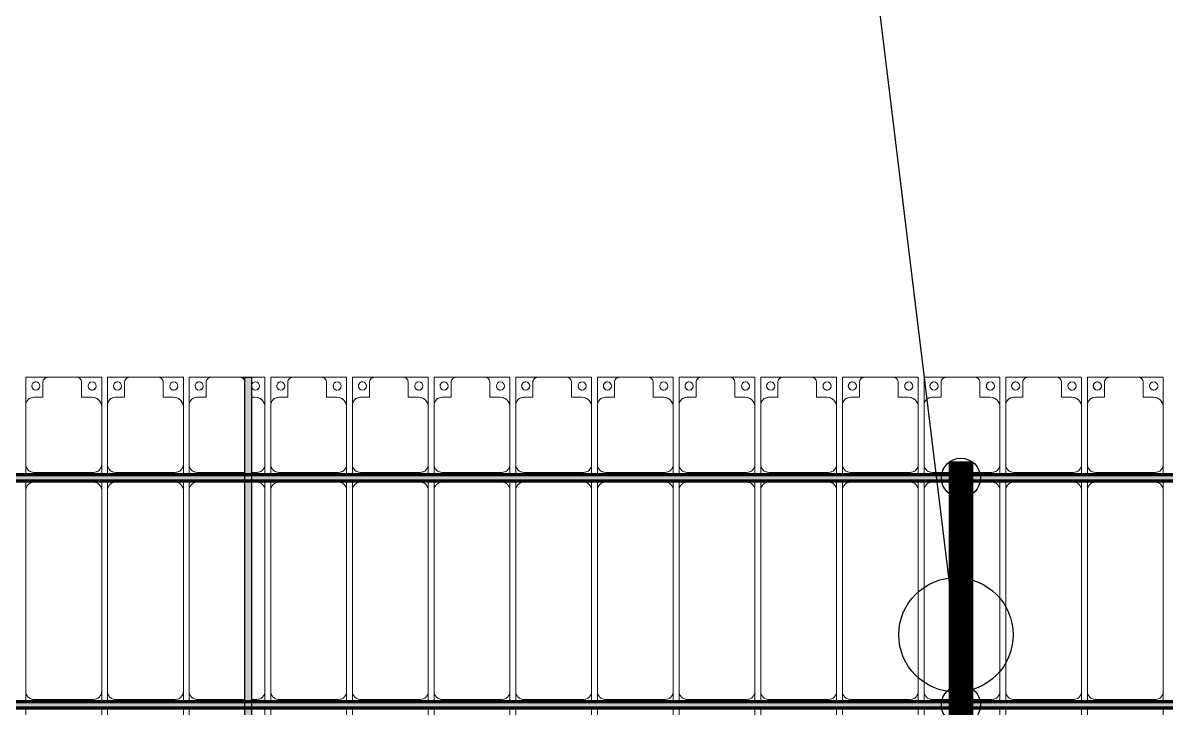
# Model space of a CAD drawing. Header units: millimetres. Extents: x -291190 to 146725, y 19759 to 185158.
# Drawn here: x -20923 to -13923, y 157191 to 161386 of the extents above; entities that cross this region are included whole.
import ezdxf

# ---------------------------------------------------------------- set-up
doc = ezdxf.new("R2010")
doc.units = ezdxf.units.MM
doc.layers.add('A-GENM', color=13, linetype='Continuous', lineweight=9)
doc.layers.add('S-BEAM', color=12, linetype='Continuous', lineweight=9)
for name, color, linetype in [('GC-BICH NEO', 6, 'Continuous'), ('GC-DAY NEO', 5, 'Continuous'), ('GC-HOP 40x60 GIA CUONG', 1, 'Continuous')]:
    doc.layers.add(name, color=color, linetype=linetype)

# ---------------------------------------------------------------- blocks, each defined once
blk = doc.blocks.new('Dải phao đi lại kèm đỡ invester - DẢI PHAO ĐI LẠI-60252-KHUNG KẾT CẤU BÈ PIN 4')
at = {"layer": 'A-GENM', "color": 7}
for p, q in [((78758.4, 713.3), (78758.4, 769.7)), ((78758.4, 713.3), (78758.4, 769.7)), ((79223.4, 769.7), (79223.4, 713.3)), ((79258.4, 713.3), (79258.4, 769.7)), ((79723.4, 769.7), (79723.4, 713.3)), ((79758.4, 713.3), (79758.4, 769.7)), ((80223.4, 769.7), (80223.4, 713.3)), ((80223.4, 769.7), (80223.4, 713.3)), ((80258.4, 713.3), (80258.4, 769.7)), ((80258.4, 713.3), (80258.4, 769.7)), ((80723.4, 769.7), (80723.4, 713.3)), ((80723.4, 769.7), (80723.4, 713.3)), ((80758.4, 713.3), (80758.4, 769.7)), ((80758.4, 713.3), (80758.4, 769.7)), ((81223.4, 769.7), (81223.4, 713.3)), ((81223.4, 769.7), (81223.4, 713.3)), ((81258.4, 713.3), (81258.4, 769.7)), ((81258.4, 713.3), (81258.4, 769.7)), ((81723.4, 769.7), (81723.4, 713.3)), ((81723.4, 769.7), (81723.4, 713.3)), ((81758.4, 713.3), (81758.4, 769.7)), ((81758.4, 713.3), (81758.4, 769.7)), ((82223.4, 769.7), (82223.4, 713.3)), ((82223.4, 769.7), (82223.4, 713.3)), ((82258.4, 713.3), (82258.4, 769.7)), ((82258.4, 713.3), (82258.4, 769.7)), ((82723.4, 769.7), (82723.4, 713.3)), ((82723.4, 769.7), (82723.4, 713.3)), ((82758.4, 713.3), (82758.4, 769.7)), ((82758.4, 713.3), (82758.4, 769.7)), ((83223.4, 769.7), (83223.4, 713.3)), ((83223.4, 769.7), (83223.4, 713.3)), ((83258.4, 713.3), (83258.4, 769.7)), ((83258.4, 713.3), (83258.4, 769.7)), ((83723.4, 769.7), (83723.4, 713.3)), ((83723.4, 769.7), (83723.4, 713.3)), ((83758.4, 713.3), (83758.4, 769.7)), ((83758.4, 713.3), (83758.4, 769.7)), ((84223.4, 769.7), (84223.4, 713.3)), ((84223.4, 769.7), (84223.4, 713.3)), ((84258.4, 713.3), (84258.4, 769.7)), ((84258.4, 713.3), (84258.4, 769.7)), ((84723.4, 769.7), (84723.4, 713.3)), ((84723.4, 769.7), (84723.4, 713.3)), ((84758.4, 713.3), (84758.4, 769.7)), ((84758.4, 713.3), (84758.4, 769.7)), ((85223.4, 769.7), (85223.4, 713.3)), ((85223.4, 769.7), (85223.4, 713.3)), ((85258.4, 713.3), (85258.4, 769.7)), ((85258.4, 713.3), (85258.4, 769.7)), ((85723.4, 769.7), (85723.4, 713.3)), ((85723.4, 769.7), (85723.4, 713.3)), ((78758.4, 610.3), (78758.4, 673.3)), ((78758.4, 610.3), (78758.4, 673.3)), ((79173.4, 660.3), (78808.4, 660.3)), ((79223.4, 673.3), (79223.4, 610.3)), ((79223.4, 673.3), (79223.4, 610.3)), ((79258.4, 610.3), (79258.4, 673.3)), ((79258.4, 610.3), (79258.4, 673.3)), ((79673.4, 660.3), (79308.4, 660.3)), ((79723.4, 673.3), (79723.4, 610.3)), ((79723.4, 673.3), (79723.4, 610.3)), ((79758.4, 610.3), (79758.4, 673.3)), ((79758.4, 610.3), (79758.4, 673.3)), ((80173.4, 660.3), (79808.4, 660.3)), ((80223.4, 673.3), (80223.4, 610.3)), ((80223.4, 673.3), (80223.4, 610.3)), ((80258.4, 610.3), (80258.4, 673.3)), ((80258.4, 610.3), (80258.4, 673.3)), ((80673.4, 660.3), (80308.4, 660.3)), ((80723.4, 673.3), (80723.4, 610.3)), ((80723.4, 673.3), (80723.4, 610.3)), ((80758.4, 610.3), (80758.4, 673.3)), ((80758.4, 610.3), (80758.4, 673.3)), ((81173.4, 660.3), (80808.4, 660.3)), ((81223.4, 673.3), (81223.4, 610.3)), ((81223.4, 673.3), (81223.4, 610.3)), ((81258.4, 610.3), (81258.4, 673.3)), ((81258.4, 610.3), (81258.4, 673.3)), ((81673.4, 660.3), (81308.4, 660.3)), ((81723.4, 673.3), (81723.4, 610.3)), ((81723.4, 673.3), (81723.4, 610.3)), ((81758.4, 610.3), (81758.4, 673.3)), ((81758.4, 610.3), (81758.4, 673.3)), ((82173.4, 660.3), (81808.4, 660.3)), ((82223.4, 673.3), (82223.4, 610.3)), ((82223.4, 673.3), (82223.4, 610.3)), ((82258.4, 610.3), (82258.4, 673.3)), ((82258.4, 610.3), (82258.4, 673.3)), ((82673.4, 660.3), (82308.4, 660.3)), ((82723.4, 673.3), (82723.4, 610.3)), ((82723.4, 673.3), (82723.4, 610.3)), ((82758.4, 610.3), (82758.4, 673.3)), ((82758.4, 610.3), (82758.4, 673.3)), ((83173.4, 660.3), (82808.4, 660.3)), ((83223.4, 673.3), (83223.4, 610.3)), ((83223.4, 673.3), (83223.4, 610.3)), ((83258.4, 610.3), (83258.4, 673.3)), ((83258.4, 610.3), (83258.4, 673.3)), ((83673.4, 660.3), (83308.4, 660.3)), ((83723.4, 673.3), (83723.4, 610.3)), ((83723.4, 673.3), (83723.4, 610.3)), ((83758.4, 610.3), (83758.4, 673.3)), ((83758.4, 610.3), (83758.4, 673.3)), ((84173.4, 660.3), (83808.4, 660.3)), ((84223.4, 673.3), (84223.4, 610.3)), ((84223.4, 673.3), (84223.4, 610.3)), ((84258.4, 610.3), (84258.4, 673.3)), ((84258.4, 610.3), (84258.4, 673.3)), ((84341.4, 660.3), (84308.4, 660.3)), ((84673.4, 660.3), (84381.4, 660.3)), ((84723.4, 673.3), (84723.4, 610.3)), ((84723.4, 673.3), (84723.4, 610.3)), ((84758.4, 610.3), (84758.4, 673.3)), ((84758.4, 610.3), (84758.4, 673.3)), ((85173.4, 660.3), (84808.4, 660.3)), ((85223.4, 673.3), (85223.4, 610.3)), ((85223.4, 673.3), (85223.4, 610.3)), ((85258.4, 610.3), (85258.4, 673.3)), ((85258.4, 610.3), (85258.4, 673.3)), ((85673.4, 660.3), (85308.4, 660.3)), ((85723.4, 673.3), (85723.4, 610.3)), ((85723.4, 673.3), (85723.4, 610.3)), ((78758.4, 610.3), (78758.4, -620.3)), ((79223.4, -620.3), (79223.4, 610.3)), ((79258.4, 610.3), (79258.4, -620.3)), ((79723.4, -620.3), (79723.4, 610.3)), ((79758.4, 610.3), (79758.4, -620.3)), ((80223.4, -620.3), (80223.4, 610.3)), ((80258.4, 610.3), (80258.4, -620.3)), ((80723.4, -620.3), (80723.4, 610.3)), ((80758.4, 610.3), (80758.4, -620.3)), ((81223.4, -620.3), (81223.4, 610.3)), ((81258.4, 610.3), (81258.4, -620.3)), ((81723.4, -620.3), (81723.4, 610.3)), ((81758.4, 610.3), (81758.4, -620.3)), ((82223.4, -620.3), (82223.4, 610.3)), ((82258.4, 610.3), (82258.4, -620.3)), ((82723.4, -620.3), (82723.4, 610.3)), ((82758.4, 610.3), (82758.4, -620.3)), ((83223.4, -620.3), (83223.4, 610.3)), ((83258.4, 610.3), (83258.4, -620.3)), ((83723.4, -620.3), (83723.4, 610.3)), ((83758.4, 610.3), (83758.4, -620.3)), ((84223.4, -620.3), (84223.4, 610.3)), ((84258.4, 610.3), (84258.4, -620.3)), ((84723.4, -620.3), (84723.4, 610.3)), ((84758.4, 610.3), (84758.4, -620.3)), ((85223.4, -620.3), (85223.4, 610.3)), ((85258.4, 610.3), (85258.4, -620.3)), ((85723.4, -620.3), (85723.4, 610.3)), ((78758.4, -676.7), (78758.4, -620.3)), ((78758.4, -676.7), (78758.4, -620.3)), ((79223.4, -620.3), (79223.4, -676.7)), ((79223.4, -620.3), (79223.4, -676.7)), ((79258.4, -676.7), (79258.4, -620.3)), ((79258.4, -676.7), (79258.4, -620.3)), ((79723.4, -620.3), (79723.4, -676.7)), ((79723.4, -620.3), (79723.4, -676.7)), ((79758.4, -676.7), (79758.4, -620.3)), ((79758.4, -676.7), (79758.4, -620.3)), ((80223.4, -620.3), (80223.4, -676.7)), ((80223.4, -620.3), (80223.4, -676.7)), ((80258.4, -676.7), (80258.4, -620.3)), ((80258.4, -676.7), (80258.4, -620.3)), ((80723.4, -620.3), (80723.4, -676.7)), ((80723.4, -620.3), (80723.4, -676.7)), ((80758.4, -676.7), (80758.4, -620.3)), ((80758.4, -676.7), (80758.4, -620.3)), ((81223.4, -620.3), (81223.4, -676.7)), ((81223.4, -620.3), (81223.4, -676.7)), ((81258.4, -676.7), (81258.4, -620.3)), ((81258.4, -676.7), (81258.4, -620.3)), ((81723.4, -620.3), (81723.4, -676.7)), ((81723.4, -620.3), (81723.4, -676.7)), ((81758.4, -676.7), (81758.4, -620.3)), ((81758.4, -676.7), (81758.4, -620.3)), ((82223.4, -620.3), (82223.4, -676.7)), ((82223.4, -620.3), (82223.4, -676.7)), ((82258.4, -676.7), (82258.4, -620.3)), ((82258.4, -676.7), (82258.4, -620.3)), ((82723.4, -620.3), (82723.4, -676.7)), ((82723.4, -620.3), (82723.4, -676.7)), ((82758.4, -676.7), (82758.4, -620.3)), ((82758.4, -676.7), (82758.4, -620.3)), ((83223.4, -620.3), (83223.4, -676.7)), ((83223.4, -620.3), (83223.4, -676.7)), ((83258.4, -676.7), (83258.4, -620.3)), ((83258.4, -676.7), (83258.4, -620.3)), ((83723.4, -620.3), (83723.4, -676.7)), ((83723.4, -620.3), (83723.4, -676.7)), ((83758.4, -676.7), (83758.4, -620.3)), ((83758.4, -676.7), (83758.4, -620.3)), ((84223.4, -620.3), (84223.4, -676.7)), ((84223.4, -620.3), (84223.4, -676.7)), ((84258.4, -676.7), (84258.4, -620.3)), ((84258.4, -676.7), (84258.4, -620.3)), ((84723.4, -620.3), (84723.4, -676.7)), ((84723.4, -620.3), (84723.4, -676.7)), ((84758.4, -676.7), (84758.4, -620.3)), ((84758.4, -676.7), (84758.4, -620.3)), ((85223.4, -620.3), (85223.4, -676.7)), ((85223.4, -620.3), (85223.4, -676.7)), ((85258.4, -676.7), (85258.4, -620.3)), ((85258.4, -676.7), (85258.4, -620.3)), ((85723.4, -620.3), (85723.4, -676.7)), ((85723.4, -620.3), (85723.4, -676.7)), ((78808.4, -670.3), (79173.4, -670.3)), ((79308.4, -670.3), (79673.4, -670.3)), ((79808.4, -670.3), (80173.4, -670.3)), ((80308.4, -670.3), (80673.4, -670.3)), ((80808.4, -670.3), (81173.4, -670.3)), ((81308.4, -670.3), (81673.4, -670.3)), ((81808.4, -670.3), (82173.4, -670.3)), ((82308.4, -670.3), (82673.4, -670.3)), ((82808.4, -670.3), (83173.4, -670.3)), ((83308.4, -670.3), (83673.4, -670.3)), ((83808.4, -670.3), (84173.4, -670.3)), ((84308.4, -670.3), (84341.4, -670.3)), ((84381.4, -670.3), (84673.4, -670.3)), ((84808.4, -670.3), (85173.4, -670.3)), ((85308.4, -670.3), (85673.4, -670.3)), ((78758.4, -779.7), (78758.4, -716.7)), ((78758.4, -779.7), (78758.4, -716.7)), ((79173.4, -729.7), (78808.4, -729.7)), ((79223.4, -716.7), (79223.4, -779.7)), ((79223.4, -716.7), (79223.4, -779.7)), ((79258.4, -779.7), (79258.4, -716.7)), ((79258.4, -779.7), (79258.4, -716.7)), ((79673.4, -729.7), (79308.4, -729.7)), ((79723.4, -716.7), (79723.4, -779.7)), ((79723.4, -716.7), (79723.4, -779.7)), ((79758.4, -779.7), (79758.4, -716.7)), ((79758.4, -779.7), (79758.4, -716.7)), ((80173.4, -729.7), (79808.4, -729.7)), ((80223.4, -716.7), (80223.4, -779.7)), ((80223.4, -716.7), (80223.4, -779.7)), ((80258.4, -779.7), (80258.4, -716.7)), ((80258.4, -779.7), (80258.4, -716.7)), ((80673.4, -729.7), (80308.4, -729.7)), ((80723.4, -716.7), (80723.4, -779.7)), ((80723.4, -716.7), (80723.4, -779.7)), ((80758.4, -779.7), (80758.4, -716.7)), ((80758.4, -779.7), (80758.4, -716.7)), ((81173.4, -729.7), (80808.4, -729.7)), ((81223.4, -716.7), (81223.4, -779.7)), ((81223.4, -716.7), (81223.4, -779.7)), ((81258.4, -779.7), (81258.4, -716.7)), ((81258.4, -779.7), (81258.4, -716.7)), ((81673.4, -729.7), (81308.4, -729.7)), ((81723.4, -716.7), (81723.4, -779.7)), ((81723.4, -716.7), (81723.4, -779.7)), ((81758.4, -779.7), (81758.4, -716.7)), ((81758.4, -779.7), (81758.4, -716.7)), ((82173.4, -729.7), (81808.4, -729.7)), ((82223.4, -716.7), (82223.4, -779.7)), ((82223.4, -716.7), (82223.4, -779.7)), ((82258.4, -779.7), (82258.4, -716.7)), ((82258.4, -779.7), (82258.4, -716.7)), ((82673.4, -729.7), (82308.4, -729.7)), ((82723.4, -716.7), (82723.4, -779.7)), ((82723.4, -716.7), (82723.4, -779.7)), ((82758.4, -779.7), (82758.4, -716.7)), ((82758.4, -779.7), (82758.4, -716.7)), ((83173.4, -729.7), (82808.4, -729.7)), ((83223.4, -716.7), (83223.4, -779.7)), ((83223.4, -716.7), (83223.4, -779.7)), ((83258.4, -779.7), (83258.4, -716.7)), ((83258.4, -779.7), (83258.4, -716.7)), ((83673.4, -729.7), (83308.4, -729.7)), ((83723.4, -716.7), (83723.4, -779.7)), ((83723.4, -716.7), (83723.4, -779.7)), ((83758.4, -779.7), (83758.4, -716.7)), ((83758.4, -779.7), (83758.4, -716.7)), ((84173.4, -729.7), (83808.4, -729.7)), ((84223.4, -716.7), (84223.4, -779.7)), ((84223.4, -716.7), (84223.4, -779.7)), ((84258.4, -779.7), (84258.4, -716.7)), ((84258.4, -779.7), (84258.4, -716.7)), ((84341.4, -729.7), (84308.4, -729.7)), ((84673.4, -729.7), (84381.4, -729.7)), ((84723.4, -716.7), (84723.4, -779.7)), ((84723.4, -716.7), (84723.4, -779.7)), ((84758.4, -779.7), (84758.4, -716.7)), ((84758.4, -779.7), (84758.4, -716.7)), ((85173.4, -729.7), (84808.4, -729.7)), ((85223.4, -716.7), (85223.4, -779.7)), ((85223.4, -716.7), (85223.4, -779.7)), ((85258.4, -779.7), (85258.4, -716.7)), ((85258.4, -779.7), (85258.4, -716.7)), ((85673.4, -729.7), (85308.4, -729.7)), ((85723.4, -716.7), (85723.4, -779.7)), ((85723.4, -716.7), (85723.4, -779.7)), ((78758.4, -779.7), (78758.4, -1129.7)), ((79223.4, -1139.7), (79223.4, -779.7)), ((79258.4, -779.7), (79258.4, -1129.7)), ((79723.4, -1139.7), (79723.4, -779.7)), ((79758.4, -779.7), (79758.4, -1129.7)), ((80223.4, -1139.7), (80223.4, -779.7)), ((80258.4, -779.7), (80258.4, -1129.7)), ((80723.4, -1139.7), (80723.4, -779.7)), ((80758.4, -779.7), (80758.4, -1129.7)), ((81223.4, -1139.7), (81223.4, -779.7)), ((81258.4, -779.7), (81258.4, -1129.7)), ((81723.4, -1139.7), (81723.4, -779.7)), ((81758.4, -779.7), (81758.4, -1129.7)), ((82223.4, -1139.7), (82223.4, -779.7)), ((82258.4, -779.7), (82258.4, -1129.7)), ((82723.4, -1139.7), (82723.4, -779.7)), ((82758.4, -779.7), (82758.4, -1129.7)), ((83223.4, -1139.7), (83223.4, -779.7)), ((83258.4, -779.7), (83258.4, -1129.7)), ((83723.4, -1139.7), (83723.4, -779.7)), ((83758.4, -779.7), (83758.4, -1129.7)), ((84223.4, -1139.7), (84223.4, -779.7)), ((84258.4, -779.7), (84258.4, -1129.7)), ((84723.4, -1139.7), (84723.4, -779.7)), ((84758.4, -779.7), (84758.4, -1129.7)), ((85223.4, -1139.7), (85223.4, -779.7)), ((85258.4, -779.7), (85258.4, -1129.7)), ((85723.4, -1139.7), (85723.4, -779.7)), ((78758.4, -1312.2), (78758.4, -1129.7)), ((78758.4, -1129.7), (78758.4, -1312.2)), ((78818.4, -1189.7), (78881.8, -1189.7)), ((78881.8, -1189.7), (78881.8, -1282.2)), ((79118.2, -1282.2), (79118.2, -1189.7)), ((79118.2, -1189.7), (79173.4, -1189.7)), ((79223.4, -1139.7), (79223.4, -1312.2)), ((79223.4, -1312.2), (79223.4, -1139.7)), ((79258.4, -1312.2), (79258.4, -1129.7)), ((79258.4, -1129.7), (79258.4, -1312.2)), ((79318.4, -1189.7), (79381.8, -1189.7)), ((79381.8, -1189.7), (79381.8, -1282.2)), ((79618.2, -1282.2), (79618.2, -1189.7)), ((79618.2, -1189.7), (79673.4, -1189.7)), ((79723.4, -1139.7), (79723.4, -1312.2)), ((79723.4, -1312.2), (79723.4, -1139.7)), ((79758.4, -1312.2), (79758.4, -1129.7)), ((79758.4, -1129.7), (79758.4, -1312.2)), ((79818.4, -1189.7), (79881.8, -1189.7)), ((79881.8, -1189.7), (79881.8, -1282.2)), ((80118.2, -1282.2), (80118.2, -1189.7)), ((80118.2, -1189.7), (80173.4, -1189.7)), ((80223.4, -1139.7), (80223.4, -1312.2)), ((80223.4, -1312.2), (80223.4, -1139.7)), ((80258.4, -1312.2), (80258.4, -1129.7)), ((80258.4, -1129.7), (80258.4, -1312.2)), ((80318.4, -1189.7), (80381.8, -1189.7)), ((80381.8, -1189.7), (80381.8, -1282.2)), ((80618.2, -1282.2), (80618.2, -1189.7)), ((80618.2, -1189.7), (80673.4, -1189.7)), ((80723.4, -1139.7), (80723.4, -1312.2)), ((80723.4, -1312.2), (80723.4, -1139.7)), ((80758.4, -1312.2), (80758.4, -1129.7)), ((80758.4, -1129.7), (80758.4, -1312.2)), ((80818.4, -1189.7), (80881.8, -1189.7)), ((80881.8, -1189.7), (80881.8, -1282.2)), ((81118.2, -1282.2), (81118.2, -1189.7)), ((81118.2, -1189.7), (81173.4, -1189.7)), ((81223.4, -1139.7), (81223.4, -1312.2)), ((81223.4, -1312.2), (81223.4, -1139.7)), ((81258.4, -1312.2), (81258.4, -1129.7)), ((81258.4, -1129.7), (81258.4, -1312.2)), ((81318.4, -1189.7), (81381.8, -1189.7)), ((81381.8, -1189.7), (81381.8, -1282.2)), ((81618.2, -1282.2), (81618.2, -1189.7)), ((81618.2, -1189.7), (81673.4, -1189.7)), ((81723.4, -1139.7), (81723.4, -1312.2)), ((81723.4, -1312.2), (81723.4, -1139.7)), ((81758.4, -1312.2), (81758.4, -1129.7)), ((81758.4, -1129.7), (81758.4, -1312.2)), ((81818.4, -1189.7), (81881.8, -1189.7)), ((81881.8, -1189.7), (81881.8, -1282.2)), ((82118.2, -1282.2), (82118.2, -1189.7)), ((82118.2, -1189.7), (82173.4, -1189.7)), ((82223.4, -1139.7), (82223.4, -1312.2)), ((82223.4, -1312.2), (82223.4, -1139.7)), ((82258.4, -1312.2), (82258.4, -1129.7)), ((82258.4, -1129.7), (82258.4, -1312.2)), ((82318.4, -1189.7), (82381.8, -1189.7)), ((82381.8, -1189.7), (82381.8, -1282.2)), ((82618.2, -1282.2), (82618.2, -1189.7)), ((82618.2, -1189.7), (82673.4, -1189.7)), ((82723.4, -1139.7), (82723.4, -1312.2)), ((82723.4, -1312.2), (82723.4, -1139.7)), ((82758.4, -1312.2), (82758.4, -1129.7)), ((82758.4, -1129.7), (82758.4, -1312.2)), ((82818.4, -1189.7), (82881.8, -1189.7)), ((82881.8, -1189.7), (82881.8, -1282.2)), ((83118.2, -1282.2), (83118.2, -1189.7)), ((83118.2, -1189.7), (83173.4, -1189.7)), ((83223.4, -1139.7), (83223.4, -1312.2)), ((83223.4, -1312.2), (83223.4, -1139.7)), ((83258.4, -1312.2), (83258.4, -1129.7)), ((83258.4, -1129.7), (83258.4, -1312.2)), ((83318.4, -1189.7), (83381.8, -1189.7)), ((83381.8, -1189.7), (83381.8, -1282.2)), ((83618.2, -1282.2), (83618.2, -1189.7)), ((83618.2, -1189.7), (83673.4, -1189.7)), ((83723.4, -1139.7), (83723.4, -1312.2)), ((83723.4, -1312.2), (83723.4, -1139.7)), ((83758.4, -1312.2), (83758.4, -1129.7)), ((83758.4, -1129.7), (83758.4, -1312.2)), ((83818.4, -1189.7), (83881.8, -1189.7)), ((83881.8, -1189.7), (83881.8, -1282.2)), ((84118.2, -1282.2), (84118.2, -1189.7)), ((84118.2, -1189.7), (84173.4, -1189.7)), ((84223.4, -1139.7), (84223.4, -1312.2)), ((84223.4, -1312.2), (84223.4, -1139.7)), ((84258.4, -1312.2), (84258.4, -1129.7)), ((84258.4, -1129.7), (84258.4, -1312.2)), ((84318.4, -1189.7), (84341.4, -1189.7)), ((84381.8, -1189.7), (84381.8, -1282.2)), ((84618.2, -1282.2), (84618.2, -1189.7)), ((84618.2, -1189.7), (84673.4, -1189.7)), ((84723.4, -1139.7), (84723.4, -1312.2)), ((84723.4, -1312.2), (84723.4, -1139.7)), ((84758.4, -1312.2), (84758.4, -1129.7)), ((84758.4, -1129.7), (84758.4, -1312.2)), ((84818.4, -1189.7), (84881.8, -1189.7)), ((84881.8, -1189.7), (84881.8, -1282.2)), ((85118.2, -1282.2), (85118.2, -1189.7)), ((85118.2, -1189.7), (85173.4, -1189.7)), ((85223.4, -1139.7), (85223.4, -1312.2)), ((85223.4, -1312.2), (85223.4, -1139.7)), ((85258.4, -1312.2), (85258.4, -1129.7)), ((85258.4, -1129.7), (85258.4, -1312.2)), ((85318.4, -1189.7), (85381.8, -1189.7)), ((85381.8, -1189.7), (85381.8, -1282.2)), ((85618.2, -1282.2), (85618.2, -1189.7)), ((85618.2, -1189.7), (85673.4, -1189.7)), ((85723.4, -1139.7), (85723.4, -1312.2)), ((85723.4, -1312.2), (85723.4, -1139.7)), ((78911.8, -1312.2), (78758.4, -1312.2)), ((78758.4, -1312.2), (78911.8, -1312.2)), ((78911.8, -1312.2), (79088.2, -1312.2)), ((79223.4, -1312.2), (79088.2, -1312.2)), ((79088.2, -1312.2), (79223.4, -1312.2)), ((79411.8, -1312.2), (79258.4, -1312.2)), ((79258.4, -1312.2), (79411.8, -1312.2)), ((79411.8, -1312.2), (79588.2, -1312.2)), ((79723.4, -1312.2), (79588.2, -1312.2)), ((79588.2, -1312.2), (79723.4, -1312.2)), ((79911.8, -1312.2), (79758.4, -1312.2)), ((79758.4, -1312.2), (79911.8, -1312.2)), ((79911.8, -1312.2), (80088.2, -1312.2)), ((80223.4, -1312.2), (80088.2, -1312.2)), ((80088.2, -1312.2), (80223.4, -1312.2)), ((80411.8, -1312.2), (80258.4, -1312.2)), ((80258.4, -1312.2), (80411.8, -1312.2)), ((80411.8, -1312.2), (80588.2, -1312.2)), ((80723.4, -1312.2), (80588.2, -1312.2)), ((80588.2, -1312.2), (80723.4, -1312.2)), ((80911.8, -1312.2), (80758.4, -1312.2)), ((80758.4, -1312.2), (80911.8, -1312.2)), ((80911.8, -1312.2), (81088.2, -1312.2)), ((81223.4, -1312.2), (81096, -1312.2)), ((81096, -1312.2), (81223.4, -1312.2)), ((81411.8, -1312.2), (81258.4, -1312.2)), ((81258.4, -1312.2), (81411.8, -1312.2)), ((81411.8, -1312.2), (81588.2, -1312.2)), ((81723.4, -1312.2), (81588.2, -1312.2)), ((81588.2, -1312.2), (81723.4, -1312.2)), ((81911.8, -1312.2), (81758.4, -1312.2)), ((81758.4, -1312.2), (81911.8, -1312.2)), ((81911.8, -1312.2), (82088.2, -1312.2)), ((82223.4, -1312.2), (82088.2, -1312.2)), ((82088.2, -1312.2), (82223.4, -1312.2)), ((82411.8, -1312.2), (82258.4, -1312.2)), ((82258.4, -1312.2), (82411.8, -1312.2)), ((82411.8, -1312.2), (82588.2, -1312.2)), ((82723.4, -1312.2), (82588.2, -1312.2)), ((82588.2, -1312.2), (82723.4, -1312.2)), ((82911.8, -1312.2), (82758.4, -1312.2)), ((82758.4, -1312.2), (82911.8, -1312.2)), ((82911.8, -1312.2), (83088.2, -1312.2)), ((83223.4, -1312.2), (83088.2, -1312.2)), ((83088.2, -1312.2), (83223.4, -1312.2)), ((83411.8, -1312.2), (83258.4, -1312.2)), ((83258.4, -1312.2), (83411.8, -1312.2)), ((83411.8, -1312.2), (83588.2, -1312.2)), ((83723.4, -1312.2), (83588.2, -1312.2)), ((83588.2, -1312.2), (83723.4, -1312.2)), ((83911.8, -1312.2), (83758.4, -1312.2)), ((83758.4, -1312.2), (83911.8, -1312.2)), ((83911.8, -1312.2), (84088.2, -1312.2)), ((84223.4, -1312.2), (84088.2, -1312.2)), ((84088.2, -1312.2), (84223.4, -1312.2)), ((84341.4, -1312.2), (84258.4, -1312.2)), ((84258.4, -1312.2), (84341.4, -1312.2)), ((84411.8, -1312.2), (84381.4, -1312.2)), ((84381.4, -1312.2), (84411.8, -1312.2)), ((84411.8, -1312.2), (84588.2, -1312.2)), ((84723.4, -1312.2), (84588.2, -1312.2)), ((84588.2, -1312.2), (84723.4, -1312.2)), ((84911.8, -1312.2), (84758.4, -1312.2)), ((84758.4, -1312.2), (84911.8, -1312.2)), ((84911.8, -1312.2), (85088.2, -1312.2)), ((85223.4, -1312.2), (85088.2, -1312.2)), ((85088.2, -1312.2), (85223.4, -1312.2)), ((85411.8, -1312.2), (85258.4, -1312.2)), ((85258.4, -1312.2), (85411.8, -1312.2)), ((85411.8, -1312.2), (85588.2, -1312.2)), ((85723.4, -1312.2), (85588.2, -1312.2)), ((85588.2, -1312.2), (85723.4, -1312.2))]:
    blk.add_line(p, q, dxfattribs=at)
for centre, radius, start, end in [((78808.4, 610.3), 50, 90, 180), ((78808.4, 610.3), 50, 150, 180), ((78808.4, 610.3), 50, 105, 120), ((79173.4, 610.3), 50, 360, 90), ((79173.4, 610.3), 50, 60, 90), ((79173.4, 610.3), 50, 15, 30), ((79308.4, 610.3), 50, 90, 180), ((79308.4, 610.3), 50, 150, 180), ((79308.4, 610.3), 50, 105, 120), ((79673.4, 610.3), 50, 360, 90), ((79673.4, 610.3), 50, 60, 90), ((79673.4, 610.3), 50, 15, 30), ((79808.4, 610.3), 50, 90, 180), ((79808.4, 610.3), 50, 150, 180), ((79808.4, 610.3), 50, 105, 120), ((80173.4, 610.3), 50, 360, 90), ((80173.4, 610.3), 50, 75, 90), ((80173.4, 610.3), 50, 15, 30), ((80308.4, 610.3), 50, 90, 180), ((80308.4, 610.3), 50, 150, 180), ((80308.4, 610.3), 50, 105, 120), ((80673.4, 610.3), 50, 360, 90), ((80673.4, 610.3), 50, 60, 90), ((80673.4, 610.3), 50, 15, 30), ((80808.4, 610.3), 50, 90, 180), ((80808.4, 610.3), 50, 150, 180), ((80808.4, 610.3), 50, 105, 120), ((81173.4, 610.3), 50, 360, 90), ((81173.4, 610.3), 50, 60, 90), ((81173.4, 610.3), 50, 15, 30), ((81308.4, 610.3), 50, 90, 180), ((81308.4, 610.3), 50, 150, 180), ((81308.4, 610.3), 50, 105, 120), ((81673.4, 610.3), 50, 360, 90), ((81673.4, 610.3), 50, 60, 90), ((81673.4, 610.3), 50, 15, 30), ((81808.4, 610.3), 50, 90, 180), ((81808.4, 610.3), 50, 150, 180), ((81808.4, 610.3), 50, 105, 120), ((82173.4, 610.3), 50, 360, 90), ((82173.4, 610.3), 50, 60, 90), ((82173.4, 610.3), 50, 15, 30), ((82308.4, 610.3), 50, 90, 180), ((82308.4, 610.3), 50, 150, 180), ((82308.4, 610.3), 50, 105, 120), ((82673.4, 610.3), 50, 360, 90), ((82673.4, 610.3), 50, 60, 90), ((82673.4, 610.3), 50, 15, 30), ((82808.4, 610.3), 50, 90, 180), ((82808.4, 610.3), 50, 150, 180), ((82808.4, 610.3), 50, 105, 120), ((83173.4, 610.3), 50, 360, 90), ((83173.4, 610.3), 50, 60, 90), ((83173.4, 610.3), 50, 15, 30), ((83308.4, 610.3), 50, 90, 180), ((83308.4, 610.3), 50, 150, 180), ((83308.4, 610.3), 50, 105, 120), ((83673.4, 610.3), 50, 360, 90), ((83673.4, 610.3), 50, 60, 90), ((83673.4, 610.3), 50, 15, 30), ((83808.4, 610.3), 50, 90, 180), ((83808.4, 610.3), 50, 150, 180), ((83808.4, 610.3), 50, 105, 120), ((84173.4, 610.3), 50, 360, 90), ((84173.4, 610.3), 50, 60, 90), ((84173.4, 610.3), 50, 15, 30), ((84308.4, 610.3), 50, 90, 180), ((84308.4, 610.3), 50, 150, 180), ((84308.4, 610.3), 50, 105, 120), ((84673.4, 610.3), 50, 360, 90), ((84673.4, 610.3), 50, 60, 90), ((84673.4, 610.3), 50, 15, 30), ((84808.4, 610.3), 50, 90, 180), ((84808.4, 610.3), 50, 150, 180), ((84808.4, 610.3), 50, 105, 120), ((85173.4, 610.3), 50, 360, 90), ((85173.4, 610.3), 50, 60, 90), ((85173.4, 610.3), 50, 15, 30), ((85308.4, 610.3), 50, 90, 180), ((85308.4, 610.3), 50, 150, 180), ((85308.4, 610.3), 50, 105, 120), ((85673.4, 610.3), 50, 360, 90), ((85673.4, 610.3), 50, 60, 90), ((85673.4, 610.3), 50, 15, 30), ((78808.4, -620.3), 50, 180, 270), ((79173.4, -620.3), 50, 270, 0), ((79173.4, -620.3), 50, 330, 0), ((79308.4, -620.3), 50, 180, 270), ((79673.4, -620.3), 50, 270, 0), ((79673.4, -620.3), 50, 330, 0), ((79808.4, -620.3), 50, 180, 270), ((80173.4, -620.3), 50, 270, 0), ((80173.4, -620.3), 50, 330, 0), ((80308.4, -620.3), 50, 180, 270), ((80673.4, -620.3), 50, 270, 0), ((80673.4, -620.3), 50, 330, 0), ((80808.4, -620.3), 50, 180, 270), ((81173.4, -620.3), 50, 270, 0), ((81173.4, -620.3), 50, 330, 0), ((81308.4, -620.3), 50, 180, 270), ((81673.4, -620.3), 50, 270, 0), ((81673.4, -620.3), 50, 330, 0), ((81808.4, -620.3), 50, 180, 270), ((82173.4, -620.3), 50, 270, 0), ((82173.4, -620.3), 50, 330, 0), ((82308.4, -620.3), 50, 180, 270), ((82673.4, -620.3), 50, 270, 0), ((82673.4, -620.3), 50, 330, 0), ((82808.4, -620.3), 50, 180, 270), ((83173.4, -620.3), 50, 270, 0), ((83173.4, -620.3), 50, 330, 0), ((83308.4, -620.3), 50, 180, 270), ((83673.4, -620.3), 50, 270, 0), ((83673.4, -620.3), 50, 330, 0), ((83808.4, -620.3), 50, 180, 270), ((84173.4, -620.3), 50, 270, 0), ((84173.4, -620.3), 50, 330, 0), ((84308.4, -620.3), 50, 180, 270), ((84673.4, -620.3), 50, 270, 0), ((84673.4, -620.3), 50, 330, 0), ((84808.4, -620.3), 50, 180, 270), ((85173.4, -620.3), 50, 270, 0), ((85173.4, -620.3), 50, 330, 0), ((85308.4, -620.3), 50, 180, 270), ((85673.4, -620.3), 50, 270, 0), ((85673.4, -620.3), 50, 330, 0), ((78808.4, -620.3), 50, 195, 210), ((78808.4, -620.3), 50, 240, 270), ((79173.4, -620.3), 50, 270, 300), ((79308.4, -620.3), 50, 195, 210), ((79308.4, -620.3), 50, 240, 270), ((79673.4, -620.3), 50, 270, 300), ((79808.4, -620.3), 50, 195, 210), ((79808.4, -620.3), 50, 240, 270), ((80173.4, -620.3), 50, 270, 285), ((80308.4, -620.3), 50, 195, 210), ((80308.4, -620.3), 50, 240, 270), ((80673.4, -620.3), 50, 270, 300), ((80808.4, -620.3), 50, 195, 210), ((80808.4, -620.3), 50, 240, 270), ((81173.4, -620.3), 50, 270, 300), ((81308.4, -620.3), 50, 195, 210), ((81308.4, -620.3), 50, 240, 270), ((81673.4, -620.3), 50, 270, 300), ((81808.4, -620.3), 50, 195, 210), ((81808.4, -620.3), 50, 240, 270), ((82173.4, -620.3), 50, 270, 300), ((82308.4, -620.3), 50, 195, 210), ((82308.4, -620.3), 50, 240, 270), ((82673.4, -620.3), 50, 270, 300), ((82808.4, -620.3), 50, 195, 210), ((82808.4, -620.3), 50, 240, 270), ((83173.4, -620.3), 50, 270, 300), ((83308.4, -620.3), 50, 195, 210), ((83308.4, -620.3), 50, 240, 270), ((83673.4, -620.3), 50, 270, 300), ((83808.4, -620.3), 50, 195, 210), ((83808.4, -620.3), 50, 240, 270), ((84173.4, -620.3), 50, 270, 300), ((84308.4, -620.3), 50, 195, 210), ((84308.4, -620.3), 50, 240, 270), ((84673.4, -620.3), 50, 270, 300), ((84808.4, -620.3), 50, 195, 210), ((84808.4, -620.3), 50, 240, 270), ((85173.4, -620.3), 50, 270, 300), ((85308.4, -620.3), 50, 195, 210), ((85308.4, -620.3), 50, 240, 270), ((85673.4, -620.3), 50, 270, 300), ((78808.4, -779.7), 50, 90, 180), ((78808.4, -779.7), 50, 90, 165), ((79173.4, -779.7), 50, 360, 90), ((79173.4, -779.7), 50, 15, 90), ((79308.4, -779.7), 50, 90, 180), ((79308.4, -779.7), 50, 90, 165), ((79673.4, -779.7), 50, 360, 90), ((79673.4, -779.7), 50, 15, 90), ((79808.4, -779.7), 50, 90, 180), ((79808.4, -779.7), 50, 90, 165), ((80173.4, -779.7), 50, 360, 90), ((80173.4, -779.7), 50, 15, 90), ((80308.4, -779.7), 50, 90, 180), ((80308.4, -779.7), 50, 90, 165), ((80673.4, -779.7), 50, 360, 90), ((80673.4, -779.7), 50, 15, 90), ((80808.4, -779.7), 50, 90, 180), ((80808.4, -779.7), 50, 90, 165), ((81173.4, -779.7), 50, 360, 90), ((81173.4, -779.7), 50, 15, 90), ((81308.4, -779.7), 50, 90, 180), ((81308.4, -779.7), 50, 90, 165), ((81673.4, -779.7), 50, 360, 90), ((81673.4, -779.7), 50, 15, 90), ((81808.4, -779.7), 50, 90, 180), ((81808.4, -779.7), 50, 90, 165), ((82173.4, -779.7), 50, 360, 90), ((82173.4, -779.7), 50, 15, 90), ((82308.4, -779.7), 50, 90, 180), ((82308.4, -779.7), 50, 90, 165), ((82673.4, -779.7), 50, 360, 90), ((82673.4, -779.7), 50, 15, 90), ((82808.4, -779.7), 50, 90, 180), ((82808.4, -779.7), 50, 90, 165), ((83173.4, -779.7), 50, 360, 90), ((83173.4, -779.7), 50, 15, 90), ((83308.4, -779.7), 50, 90, 180), ((83308.4, -779.7), 50, 90, 165), ((83673.4, -779.7), 50, 360, 90), ((83673.4, -779.7), 50, 15, 90), ((83808.4, -779.7), 50, 90, 180), ((83808.4, -779.7), 50, 90, 165), ((84173.4, -779.7), 50, 360, 90), ((84173.4, -779.7), 50, 15, 90), ((84308.4, -779.7), 50, 90, 180), ((84308.4, -779.7), 50, 90, 165), ((84673.4, -779.7), 50, 360, 90), ((84673.4, -779.7), 50, 15, 90), ((84808.4, -779.7), 50, 90, 180), ((84808.4, -779.7), 50, 90, 165), ((85173.4, -779.7), 50, 360, 90), ((85173.4, -779.7), 50, 15, 90), ((85308.4, -779.7), 50, 90, 180), ((85308.4, -779.7), 50, 90, 165), ((85673.4, -779.7), 50, 360, 90), ((85673.4, -779.7), 50, 15, 90), ((78818.4, -1129.7), 60, 180, 270), ((78818.4, -1129.7), 60, 210, 270), ((79173.4, -1139.7), 50, 270, 360), ((79173.4, -1139.7), 50, 270, 345), ((79173.4, -1139.7), 50, 300, 315), ((79173.4, -1139.7), 50, 300, 315), ((79318.4, -1129.7), 60, 180, 270), ((79318.4, -1129.7), 60, 210, 270), ((79673.4, -1139.7), 50, 270, 360), ((79673.4, -1139.7), 50, 270, 345), ((79673.4, -1139.7), 50, 300, 315), ((79673.4, -1139.7), 50, 300, 315), ((79818.4, -1129.7), 60, 180, 270), ((79818.4, -1129.7), 60, 210, 270), ((80173.4, -1139.7), 50, 270, 360), ((80173.4, -1139.7), 50, 270, 345), ((80173.4, -1139.7), 50, 300, 315), ((80173.4, -1139.7), 50, 300, 315), ((80318.4, -1129.7), 60, 180, 270), ((80318.4, -1129.7), 60, 210, 270), ((80673.4, -1139.7), 50, 270, 360), ((80673.4, -1139.7), 50, 270, 345), ((80673.4, -1139.7), 50, 300, 315), ((80673.4, -1139.7), 50, 300, 315), ((80818.4, -1129.7), 60, 180, 270), ((80818.4, -1129.7), 60, 210, 270), ((81173.4, -1139.7), 50, 270, 360), ((81173.4, -1139.7), 50, 270, 345), ((81173.4, -1139.7), 50, 300, 315), ((81173.4, -1139.7), 50, 300, 315), ((81318.4, -1129.7), 60, 180, 270), ((81318.4, -1129.7), 60, 210, 270), ((81673.4, -1139.7), 50, 270, 360), ((81673.4, -1139.7), 50, 270, 345), ((81673.4, -1139.7), 50, 300, 315), ((81673.4, -1139.7), 50, 300, 315), ((81818.4, -1129.7), 60, 180, 270), ((81818.4, -1129.7), 60, 210, 270), ((82173.4, -1139.7), 50, 270, 360), ((82173.4, -1139.7), 50, 270, 345), ((82173.4, -1139.7), 50, 300, 315), ((82173.4, -1139.7), 50, 300, 315), ((82318.4, -1129.7), 60, 180, 270), ((82318.4, -1129.7), 60, 210, 270), ((82673.4, -1139.7), 50, 270, 360), ((82673.4, -1139.7), 50, 270, 345), ((82673.4, -1139.7), 50, 300, 315), ((82673.4, -1139.7), 50, 300, 315), ((82818.4, -1129.7), 60, 180, 270), ((82818.4, -1129.7), 60, 210, 270), ((83173.4, -1139.7), 50, 270, 360), ((83173.4, -1139.7), 50, 270, 345), ((83173.4, -1139.7), 50, 300, 315), ((83173.4, -1139.7), 50, 300, 315), ((83318.4, -1129.7), 60, 180, 270), ((83318.4, -1129.7), 60, 210, 270), ((83673.4, -1139.7), 50, 270, 360), ((83673.4, -1139.7), 50, 270, 345), ((83673.4, -1139.7), 50, 300, 315), ((83673.4, -1139.7), 50, 300, 315), ((83818.4, -1129.7), 60, 180, 270), ((83818.4, -1129.7), 60, 210, 270), ((84173.4, -1139.7), 50, 270, 360), ((84173.4, -1139.7), 50, 270, 345), ((84173.4, -1139.7), 50, 300, 315), ((84173.4, -1139.7), 50, 300, 315), ((84318.4, -1129.7), 60, 180, 270), ((84318.4, -1129.7), 60, 210, 270), ((84673.4, -1139.7), 50, 270, 360), ((84673.4, -1139.7), 50, 270, 345), ((84673.4, -1139.7), 50, 300, 315), ((84673.4, -1139.7), 50, 300, 315), ((84818.4, -1129.7), 60, 180, 270), ((84818.4, -1129.7), 60, 210, 270), ((85173.4, -1139.7), 50, 270, 360), ((85173.4, -1139.7), 50, 270, 345), ((85173.4, -1139.7), 50, 300, 315), ((85173.4, -1139.7), 50, 300, 315), ((85318.4, -1129.7), 60, 180, 270), ((85318.4, -1129.7), 60, 210, 270), ((85673.4, -1139.7), 50, 270, 360), ((85673.4, -1139.7), 50, 270, 345), ((85673.4, -1139.7), 50, 300, 315), ((85673.4, -1139.7), 50, 300, 315), ((78816.8, -1258.6), 25, 90, 270), ((78816.8, -1258.6), 25, 180, 270), ((78816.8, -1258.6), 25, 90, 165), ((78816.8, -1258.6), 25, 270, 90), ((78816.8, -1258.6), 25, 75, 90), ((78816.8, -1258.6), 25, 270, 360), ((78816.8, -1258.6), 25, 15, 60), ((79161.8, -1258.6), 25, 90, 270), ((79161.8, -1258.6), 25, 180, 270), ((79161.8, -1258.6), 25, 90, 165), ((79161.8, -1258.6), 25, 270, 90), ((79161.8, -1258.6), 25, 15, 90), ((79161.8, -1258.6), 25, 270, 0), ((79316.8, -1258.6), 25, 90, 270), ((79316.8, -1258.6), 25, 180, 270), ((79316.8, -1258.6), 25, 90, 165), ((79316.8, -1258.6), 25, 270, 90), ((79316.8, -1258.6), 25, 75, 90), ((79316.8, -1258.6), 25, 270, 360), ((79316.8, -1258.6), 25, 15, 60), ((79661.8, -1258.6), 25, 90, 270), ((79661.8, -1258.6), 25, 180, 270), ((79661.8, -1258.6), 25, 90, 165), ((79661.8, -1258.6), 25, 270, 90), ((79661.8, -1258.6), 25, 15, 90), ((79661.8, -1258.6), 25, 270, 0), ((79816.8, -1258.6), 25, 90, 270), ((79816.8, -1258.6), 25, 180, 270), ((79816.8, -1258.6), 25, 90, 165), ((79816.8, -1258.6), 25, 270, 90), ((79816.8, -1258.6), 25, 75, 90), ((79816.8, -1258.6), 25, 270, 360), ((79816.8, -1258.6), 25, 15, 60), ((80161.8, -1258.6), 25, 90, 270), ((80161.8, -1258.6), 25, 180, 270), ((80161.8, -1258.6), 25, 90, 165), ((80161.8, -1258.6), 25, 270, 90), ((80161.8, -1258.6), 25, 15, 90), ((80161.8, -1258.6), 25, 270, 0), ((80316.8, -1258.6), 25, 90, 270), ((80316.8, -1258.6), 25, 180, 270), ((80316.8, -1258.6), 25, 90, 165), ((80316.8, -1258.6), 25, 270, 90), ((80316.8, -1258.6), 25, 75, 90), ((80316.8, -1258.6), 25, 270, 360), ((80316.8, -1258.6), 25, 15, 60), ((80661.8, -1258.6), 25, 90, 270), ((80661.8, -1258.6), 25, 180, 270), ((80661.8, -1258.6), 25, 90, 165), ((80661.8, -1258.6), 25, 270, 90), ((80661.8, -1258.6), 25, 15, 90), ((80661.8, -1258.6), 25, 270, 0), ((80816.8, -1258.6), 25, 90, 270), ((80816.8, -1258.6), 25, 180, 270), ((80816.8, -1258.6), 25, 90, 165), ((80816.8, -1258.6), 25, 270, 90), ((80816.8, -1258.6), 25, 75, 90), ((80816.8, -1258.6), 25, 270, 360), ((80816.8, -1258.6), 25, 15, 60), ((81161.8, -1258.6), 25, 90, 270), ((81161.8, -1258.6), 25, 180, 270), ((81161.8, -1258.6), 25, 90, 165), ((81161.8, -1258.6), 25, 270, 90), ((81161.8, -1258.6), 25, 15, 90), ((81161.8, -1258.6), 25, 270, 0), ((81316.8, -1258.6), 25, 90, 270), ((81316.8, -1258.6), 25, 180, 270), ((81316.8, -1258.6), 25, 90, 165), ((81316.8, -1258.6), 25, 270, 90), ((81316.8, -1258.6), 25, 75, 90), ((81316.8, -1258.6), 25, 270, 360), ((81316.8, -1258.6), 25, 15, 60), ((81661.8, -1258.6), 25, 90, 270), ((81661.8, -1258.6), 25, 180, 270), ((81661.8, -1258.6), 25, 90, 165), ((81661.8, -1258.6), 25, 270, 90), ((81661.8, -1258.6), 25, 15, 90), ((81661.8, -1258.6), 25, 270, 0), ((81816.8, -1258.6), 25, 90, 270), ((81816.8, -1258.6), 25, 180, 270), ((81816.8, -1258.6), 25, 90, 165), ((81816.8, -1258.6), 25, 270, 90), ((81816.8, -1258.6), 25, 75, 90), ((81816.8, -1258.6), 25, 270, 360), ((81816.8, -1258.6), 25, 15, 60), ((82161.8, -1258.6), 25, 90, 270), ((82161.8, -1258.6), 25, 180, 270), ((82161.8, -1258.6), 25, 90, 165), ((82161.8, -1258.6), 25, 270, 90), ((82161.8, -1258.6), 25, 15, 90), ((82161.8, -1258.6), 25, 270, 0), ((82316.8, -1258.6), 25, 90, 270), ((82316.8, -1258.6), 25, 180, 270), ((82316.8, -1258.6), 25, 90, 165), ((82316.8, -1258.6), 25, 270, 90), ((82316.8, -1258.6), 25, 75, 90), ((82316.8, -1258.6), 25, 270, 360), ((82316.8, -1258.6), 25, 15, 60), ((82661.8, -1258.6), 25, 90, 270), ((82661.8, -1258.6), 25, 180, 270), ((82661.8, -1258.6), 25, 90, 165), ((82661.8, -1258.6), 25, 270, 90), ((82661.8, -1258.6), 25, 15, 90), ((82661.8, -1258.6), 25, 270, 0), ((82816.8, -1258.6), 25, 90, 270), ((82816.8, -1258.6), 25, 180, 270), ((82816.8, -1258.6), 25, 90, 165), ((82816.8, -1258.6), 25, 270, 90), ((82816.8, -1258.6), 25, 75, 90), ((82816.8, -1258.6), 25, 270, 360), ((82816.8, -1258.6), 25, 15, 60), ((83161.8, -1258.6), 25, 90, 270), ((83161.8, -1258.6), 25, 180, 270), ((83161.8, -1258.6), 25, 90, 165), ((83161.8, -1258.6), 25, 270, 90), ((83161.8, -1258.6), 25, 15, 90), ((83161.8, -1258.6), 25, 270, 0), ((83316.8, -1258.6), 25, 90, 270), ((83316.8, -1258.6), 25, 180, 270), ((83316.8, -1258.6), 25, 90, 165), ((83316.8, -1258.6), 25, 270, 90), ((83316.8, -1258.6), 25, 75, 90), ((83316.8, -1258.6), 25, 270, 360), ((83316.8, -1258.6), 25, 15, 60), ((83661.8, -1258.6), 25, 90, 270), ((83661.8, -1258.6), 25, 180, 270), ((83661.8, -1258.6), 25, 90, 165), ((83661.8, -1258.6), 25, 270, 90), ((83661.8, -1258.6), 25, 15, 90), ((83661.8, -1258.6), 25, 270, 0), ((83816.8, -1258.6), 25, 90, 270), ((83816.8, -1258.6), 25, 180, 270), ((83816.8, -1258.6), 25, 90, 165), ((83816.8, -1258.6), 25, 270, 90), ((83816.8, -1258.6), 25, 75, 90), ((83816.8, -1258.6), 25, 270, 360), ((83816.8, -1258.6), 25, 15, 60), ((84161.8, -1258.6), 25, 90, 270), ((84161.8, -1258.6), 25, 180, 270), ((84161.8, -1258.6), 25, 90, 165), ((84161.8, -1258.6), 25, 270, 90), ((84161.8, -1258.6), 25, 15, 90), ((84161.8, -1258.6), 25, 270, 0), ((84316.8, -1258.6), 25, 90, 270), ((84316.8, -1258.6), 25, 180, 270), ((84316.8, -1258.6), 25, 90, 165), ((84316.8, -1258.6), 25, 15, 90), ((84316.8, -1258.6), 25, 75, 90), ((84316.8, -1258.6), 25, 15, 60), ((84661.8, -1258.6), 25, 90, 270), ((84661.8, -1258.6), 25, 180, 270), ((84661.8, -1258.6), 25, 90, 165), ((84661.8, -1258.6), 25, 270, 90), ((84661.8, -1258.6), 25, 15, 90), ((84661.8, -1258.6), 25, 270, 0), ((84816.8, -1258.6), 25, 90, 270), ((84816.8, -1258.6), 25, 180, 270), ((84816.8, -1258.6), 25, 90, 165), ((84816.8, -1258.6), 25, 270, 90), ((84816.8, -1258.6), 25, 75, 90), ((84816.8, -1258.6), 25, 270, 360), ((84816.8, -1258.6), 25, 15, 60), ((85161.8, -1258.6), 25, 90, 270), ((85161.8, -1258.6), 25, 180, 270), ((85161.8, -1258.6), 25, 90, 165), ((85161.8, -1258.6), 25, 270, 90), ((85161.8, -1258.6), 25, 15, 90), ((85161.8, -1258.6), 25, 270, 0), ((85316.8, -1258.6), 25, 90, 270), ((85316.8, -1258.6), 25, 180, 270), ((85316.8, -1258.6), 25, 90, 165), ((85316.8, -1258.6), 25, 270, 90), ((85316.8, -1258.6), 25, 75, 90), ((85316.8, -1258.6), 25, 270, 360), ((85316.8, -1258.6), 25, 15, 60), ((85661.8, -1258.6), 25, 90, 270), ((85661.8, -1258.6), 25, 180, 270), ((85661.8, -1258.6), 25, 90, 165), ((85661.8, -1258.6), 25, 270, 90), ((85661.8, -1258.6), 25, 15, 90), ((85661.8, -1258.6), 25, 270, 0), ((78911.8, -1282.2), 30, 180, 270), ((78911.8, -1282.2), 30, 195, 225), ((78911.8, -1282.2), 30, 195, 255), ((78911.8, -1282.2), 30, 195, 225), ((78911.8, -1282.2), 30, 240, 255), ((78911.8, -1282.2), 30, 240, 255), ((79088.2, -1282.2), 30, 270, 0), ((79088.2, -1282.2), 30, 285, 345), ((79088.2, -1282.2), 30, 285, 300), ((79088.2, -1282.2), 30, 285, 300), ((79088.2, -1282.2), 30, 330, 345), ((79088.2, -1282.2), 30, 330, 345), ((79411.8, -1282.2), 30, 180, 270), ((79411.8, -1282.2), 30, 195, 225), ((79411.8, -1282.2), 30, 195, 255), ((79411.8, -1282.2), 30, 195, 225), ((79411.8, -1282.2), 30, 240, 255), ((79411.8, -1282.2), 30, 240, 255), ((79588.2, -1282.2), 30, 270, 0), ((79588.2, -1282.2), 30, 285, 345), ((79588.2, -1282.2), 30, 285, 300), ((79588.2, -1282.2), 30, 285, 300), ((79588.2, -1282.2), 30, 330, 345), ((79588.2, -1282.2), 30, 330, 345), ((79911.8, -1282.2), 30, 180, 270), ((79911.8, -1282.2), 30, 195, 225), ((79911.8, -1282.2), 30, 195, 255), ((79911.8, -1282.2), 30, 195, 225), ((79911.8, -1282.2), 30, 240, 255), ((79911.8, -1282.2), 30, 240, 255), ((80088.2, -1282.2), 30, 270, 0), ((80088.2, -1282.2), 30, 285, 345), ((80088.2, -1282.2), 30, 285, 300), ((80088.2, -1282.2), 30, 285, 300), ((80088.2, -1282.2), 30, 330, 345), ((80088.2, -1282.2), 30, 330, 345), ((80411.8, -1282.2), 30, 180, 270), ((80411.8, -1282.2), 30, 195, 225), ((80411.8, -1282.2), 30, 195, 255), ((80411.8, -1282.2), 30, 195, 225), ((80411.8, -1282.2), 30, 240, 255), ((80411.8, -1282.2), 30, 240, 255), ((80588.2, -1282.2), 30, 270, 0), ((80588.2, -1282.2), 30, 285, 345), ((80588.2, -1282.2), 30, 285, 300), ((80588.2, -1282.2), 30, 285, 300), ((80588.2, -1282.2), 30, 330, 345), ((80588.2, -1282.2), 30, 330, 345), ((80911.8, -1282.2), 30, 180, 270), ((80911.8, -1282.2), 30, 195, 225), ((80911.8, -1282.2), 30, 195, 255), ((80911.8, -1282.2), 30, 195, 225), ((80911.8, -1282.2), 30, 240, 255), ((80911.8, -1282.2), 30, 240, 255), ((81088.2, -1282.2), 30, 270, 285), ((81088.2, -1282.2), 30, 285.03945, 0), ((81088.2, -1282.2), 30, 285.03945, 345), ((81088.2, -1282.2), 30, 285.03945, 300), ((81088.2, -1282.2), 30, 285.03945, 300), ((81088.2, -1282.2), 30, 330, 345), ((81088.2, -1282.2), 30, 330, 345), ((81411.8, -1282.2), 30, 180, 270), ((81411.8, -1282.2), 30, 195, 225), ((81411.8, -1282.2), 30, 195, 255), ((81411.8, -1282.2), 30, 195, 225), ((81411.8, -1282.2), 30, 240, 255), ((81411.8, -1282.2), 30, 240, 255), ((81588.2, -1282.2), 30, 270, 0), ((81588.2, -1282.2), 30, 285, 345), ((81588.2, -1282.2), 30, 285, 300), ((81588.2, -1282.2), 30, 285, 300), ((81588.2, -1282.2), 30, 330, 345), ((81588.2, -1282.2), 30, 330, 345), ((81911.8, -1282.2), 30, 180, 270), ((81911.8, -1282.2), 30, 195, 225), ((81911.8, -1282.2), 30, 195, 255), ((81911.8, -1282.2), 30, 195, 225), ((81911.8, -1282.2), 30, 240, 255), ((81911.8, -1282.2), 30, 240, 255), ((82088.2, -1282.2), 30, 270, 0), ((82088.2, -1282.2), 30, 285, 345), ((82088.2, -1282.2), 30, 285, 300), ((82088.2, -1282.2), 30, 285, 300), ((82088.2, -1282.2), 30, 330, 345), ((82088.2, -1282.2), 30, 330, 345), ((82411.8, -1282.2), 30, 180, 270), ((82411.8, -1282.2), 30, 195, 225), ((82411.8, -1282.2), 30, 195, 255), ((82411.8, -1282.2), 30, 195, 225), ((82411.8, -1282.2), 30, 240, 255), ((82411.8, -1282.2), 30, 240, 255), ((82588.2, -1282.2), 30, 270, 0), ((82588.2, -1282.2), 30, 285, 345), ((82588.2, -1282.2), 30, 285, 300), ((82588.2, -1282.2), 30, 285, 300), ((82588.2, -1282.2), 30, 330, 345), ((82588.2, -1282.2), 30, 330, 345), ((82911.8, -1282.2), 30, 180, 270), ((82911.8, -1282.2), 30, 195, 225), ((82911.8, -1282.2), 30, 195, 255), ((82911.8, -1282.2), 30, 195, 225), ((82911.8, -1282.2), 30, 240, 255), ((82911.8, -1282.2), 30, 240, 255), ((83088.2, -1282.2), 30, 270, 0), ((83088.2, -1282.2), 30, 285, 345), ((83088.2, -1282.2), 30, 285, 300), ((83088.2, -1282.2), 30, 285, 300), ((83088.2, -1282.2), 30, 330, 345), ((83088.2, -1282.2), 30, 330, 345), ((83411.8, -1282.2), 30, 180, 270), ((83411.8, -1282.2), 30, 195, 225), ((83411.8, -1282.2), 30, 195, 255), ((83411.8, -1282.2), 30, 195, 225), ((83411.8, -1282.2), 30, 240, 255), ((83411.8, -1282.2), 30, 240, 255), ((83588.2, -1282.2), 30, 270, 0), ((83588.2, -1282.2), 30, 285, 345), ((83588.2, -1282.2), 30, 285, 300), ((83588.2, -1282.2), 30, 285, 300), ((83588.2, -1282.2), 30, 330, 345), ((83588.2, -1282.2), 30, 330, 345), ((83911.8, -1282.2), 30, 180, 270), ((83911.8, -1282.2), 30, 195, 225), ((83911.8, -1282.2), 30, 195, 255), ((83911.8, -1282.2), 30, 195, 225), ((83911.8, -1282.2), 30, 240, 255), ((83911.8, -1282.2), 30, 240, 255), ((84088.2, -1282.2), 30, 270, 0), ((84088.2, -1282.2), 30, 285, 345), ((84088.2, -1282.2), 30, 285, 300), ((84088.2, -1282.2), 30, 285, 300), ((84088.2, -1282.2), 30, 330, 345), ((84088.2, -1282.2), 30, 330, 345), ((84316.8, -1258.6), 25, 270, 345), ((84316.8, -1258.6), 25, 270, 345), ((84411.8, -1282.2), 30, 180, 270), ((84411.8, -1282.2), 30, 195, 225), ((84411.8, -1282.2), 30, 195, 255), ((84411.8, -1282.2), 30, 195, 225), ((84411.8, -1282.2), 30, 240, 255), ((84411.8, -1282.2), 30, 240, 255), ((84588.2, -1282.2), 30, 270, 0), ((84588.2, -1282.2), 30, 285, 345), ((84588.2, -1282.2), 30, 285, 300), ((84588.2, -1282.2), 30, 285, 300), ((84588.2, -1282.2), 30, 330, 345), ((84588.2, -1282.2), 30, 330, 345), ((84911.8, -1282.2), 30, 180, 270), ((84911.8, -1282.2), 30, 195, 225), ((84911.8, -1282.2), 30, 195, 255), ((84911.8, -1282.2), 30, 195, 225), ((84911.8, -1282.2), 30, 240, 255), ((84911.8, -1282.2), 30, 240, 255), ((85088.2, -1282.2), 30, 270, 0), ((85088.2, -1282.2), 30, 285, 345), ((85088.2, -1282.2), 30, 285, 300), ((85088.2, -1282.2), 30, 285, 300), ((85088.2, -1282.2), 30, 330, 345), ((85088.2, -1282.2), 30, 330, 345), ((85411.8, -1282.2), 30, 180, 270), ((85411.8, -1282.2), 30, 195, 225), ((85411.8, -1282.2), 30, 195, 255), ((85411.8, -1282.2), 30, 195, 225), ((85411.8, -1282.2), 30, 240, 255), ((85411.8, -1282.2), 30, 240, 255), ((85588.2, -1282.2), 30, 270, 0), ((85588.2, -1282.2), 30, 285, 345), ((85588.2, -1282.2), 30, 285, 300), ((85588.2, -1282.2), 30, 285, 300), ((85588.2, -1282.2), 30, 330, 345), ((85588.2, -1282.2), 30, 330, 345)]:
    blk.add_arc(centre, radius, start, end, dxfattribs=at)
blk = doc.blocks.new('Dầm C52 - Dầm C52-74423-KHUNG KẾT CẤU BÈ PIN 4')
at = {"layer": 'S-BEAM', "lineweight": 140}
blk.add_hatch(color=1, dxfattribs=at).paths.add_polyline_path([(-153612.4, 20), (-153612.4, -20), (153612.4, -20), (153612.4, 20), (-152772.8, 20)])
at = {"layer": 'S-BEAM', "color": 1, "lineweight": 140}
for p, q in [((-153612.4, 20), (153612.4, 20)), ((153612.4, -20), (-153612.4, -20))]:
    blk.add_line(p, q, dxfattribs=at)
blk = doc.blocks.new('Dầm C52 - Hộp 40x60-62905-KHUNG KẾT CẤU BÈ PIN 4')
at = {"layer": 'S-BEAM', "lineweight": 25}
blk.add_hatch(color=4, dxfattribs=at).paths.add_polyline_path([(-37712.2, -20), (37712.2, -20), (37712.2, 20), (-37712.2, 20)])
at = {"layer": 'S-BEAM', "color": 4, "lineweight": 25}
for p, q in [((-37712.2, 20), (37712.2, 20)), ((37712.2, 20), (37712.2, -20)), ((37712.2, -20), (-37712.2, -20))]:
    blk.add_line(p, q, dxfattribs=at)
blk = doc.blocks.new('Dầm C52 - Dầm C52-V30-KHUNG KẾT CẤU BÈ PIN 4')
at = {"layer": 'S-BEAM', "lineweight": 140}
blk.add_hatch(color=1, dxfattribs=at).paths.add_polyline_path([(-153612.4, 20), (-153612.4, -20), (153612.4, -20), (153612.4, 20), (-152772.8, 20)])
at = {"layer": 'S-BEAM', "color": 1, "lineweight": 140}
for p, q in [((-153612.4, 20), (153612.4, 20)), ((153612.4, -20), (-153612.4, -20))]:
    blk.add_line(p, q, dxfattribs=at)

msp = doc.modelspace()

# ---------------------------------------------------------------- linework, layer by layer
at = {"layer": 'GC-BICH NEO'}
msp.add_circle((-15210.1, 157640.2), 350, dxfattribs=at)
at = {"layer": 'GC-DAY NEO'}
msp.add_line((-15210.1, 157640.2), (-16180.2, 165581.2), dxfattribs=at)
at = {"layer": 'GC-HOP 40x60 GIA CUONG', "const_width": 150}
msp.add_lwpolyline([(-15179.7, 143701.2), (-15179.7, 158701.2)], dxfattribs=at)
at = {"layer": 'GC-HOP 40x60 GIA CUONG'}
for centre in [(-15179.7, 158601.2), (-15179.7, 157211.2)]:
    msp.add_circle(centre, 120, dxfattribs=at)

# ---------------------------------------------------------------- block references
at = {"layer": 'A-GENM', "color": 7, "rotation": 180}
msp.add_blockref('Dải phao đi lại kèm đỡ invester - DẢI PHAO ĐI LẠI-60252-KHUNG KẾT CẤU BÈ PIN 4', (64817.6, 157904.6), dxfattribs=at)
at = {"layer": 'S-BEAM', "color": 4, "lineweight": 25, "rotation": 89.99999999999977}
msp.add_blockref('Dầm C52 - Hộp 40x60-62905-KHUNG KẾT CẤU BÈ PIN 4', (-19543.8, 121504.6), dxfattribs=at)
at = {"layer": 'S-BEAM', "color": 1, "lineweight": 140, "rotation": 180}
for name, p in [('Dầm C52 - Dầm C52-V30-KHUNG KẾT CẤU BÈ PIN 4', (-88196.3, 158601.2)), ('Dầm C52 - Dầm C52-74423-KHUNG KẾT CẤU BÈ PIN 4', (-88196.3, 157211.2))]:
    msp.add_blockref(name, p, dxfattribs=at)

doc.saveas('drawing.dxf')
